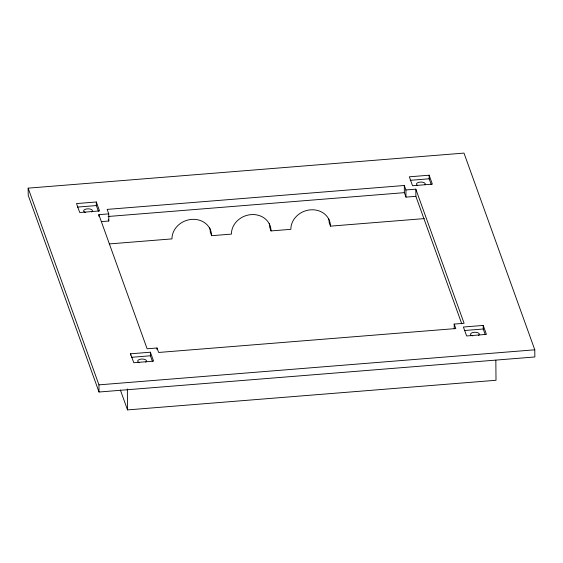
<?xml version="1.0" encoding="UTF-8"?>
<svg xmlns="http://www.w3.org/2000/svg" width="563" height="563" viewBox="0 0 563 563"><rect width="100%" height="100%" fill="white"/><g stroke="black" fill="none" stroke-linecap="round" stroke-linejoin="round"><path stroke-width="0.84" d="M28.15 188.148L463.989 153.094L534.787 349.806L534.85 356.963L99.011 392.017L28.213 195.312L28.15 188.148L98.947 384.86L99.011 392.017M96.322 201.983L76.512 203.581L79.728 212.518L99.538 210.928L96.322 201.983L96.35 205.565L98.398 211.259M429.147 175.213L409.336 176.81L412.552 185.748L432.363 184.157L429.147 175.213L429.175 178.795L431.223 184.488M77.405 207.093L96.35 205.565M410.23 180.322L429.175 178.795M461.787 323.866L415.881 196.325L405.979 197.12L405.916 189.963L404.304 185.494L107.146 209.394L108.75 213.87L108.814 221.027L101.382 221.625M98.863 216.255L98.849 214.665L108.75 213.87M405.916 189.963L415.825 189.168L464.095 323.289L454.186 324.084L454.228 328.855M108.082 216.488L404.368 192.652L405.979 197.12M109.215 243.934L171.975 238.888A20.071 17.678 -19.8 0 1 191.631 219.394A20.071 17.678 -19.8 0 1 211.604 235.7L231.414 234.109A20.071 17.678 -19.8 0 1 251.063 214.616A20.071 17.678 -19.8 0 1 271.035 230.921L290.846 229.324A20.071 17.678 -19.8 0 1 310.502 209.837A20.071 17.678 -19.8 0 1 330.467 226.143L424.263 218.599M454.186 324.084L455.798 328.553L158.632 352.459L157.021 347.99L147.119 348.786L98.849 214.665M130.574 353.796L150.384 352.199L153.6 361.143L133.79 362.734L130.574 353.796L130.588 355.225M483.209 325.428L463.398 327.026L466.614 335.963L486.425 334.373L483.209 325.428L483.237 329.01L485.285 334.704M131.468 357.308L150.412 355.781L152.46 361.474M464.292 330.537L483.237 329.01M98.947 384.86L534.787 349.806M120.383 390.053L127.527 409.906L496.01 380.271L495.841 360.186M330.467 226.143L329.179 222.561A20.071 17.678 -19.8 0 0 328.672 218.726M271.035 230.921L269.747 227.346A20.071 17.678 -19.8 0 0 269.241 223.504M211.604 235.7L210.316 232.125A20.071 17.678 -19.8 0 0 209.598 227.543M108.279 219.535L108.814 221.027M415.825 189.168L415.881 196.325M404.304 185.494L404.368 192.652M157.021 347.99L157.035 349.581M150.384 352.199L150.412 355.781M127.344 388.956L127.527 409.906M139.54 362.685A4.413 1.999 -0.5 0 1 138.533 359.905A4.413 1.999 -0.5 0 1 144.698 359.412A4.413 1.999 -0.5 0 1 145.704 362.192M85.477 212.469A4.413 1.999 -0.5 0 1 84.471 209.689A4.413 1.999 -0.5 0 1 90.636 209.197A4.413 1.999 -0.5 0 1 91.642 211.977M417.457 185.347A4.413 1.999 -0.5 0 1 420.174 182.095A4.413 1.999 -0.5 0 1 425.009 184.741M472.364 335.914A4.413 1.999 -0.5 0 1 471.358 333.134A4.413 1.999 -0.5 0 1 477.523 332.642A4.413 1.999 -0.5 0 1 478.529 335.421"/></g></svg>
